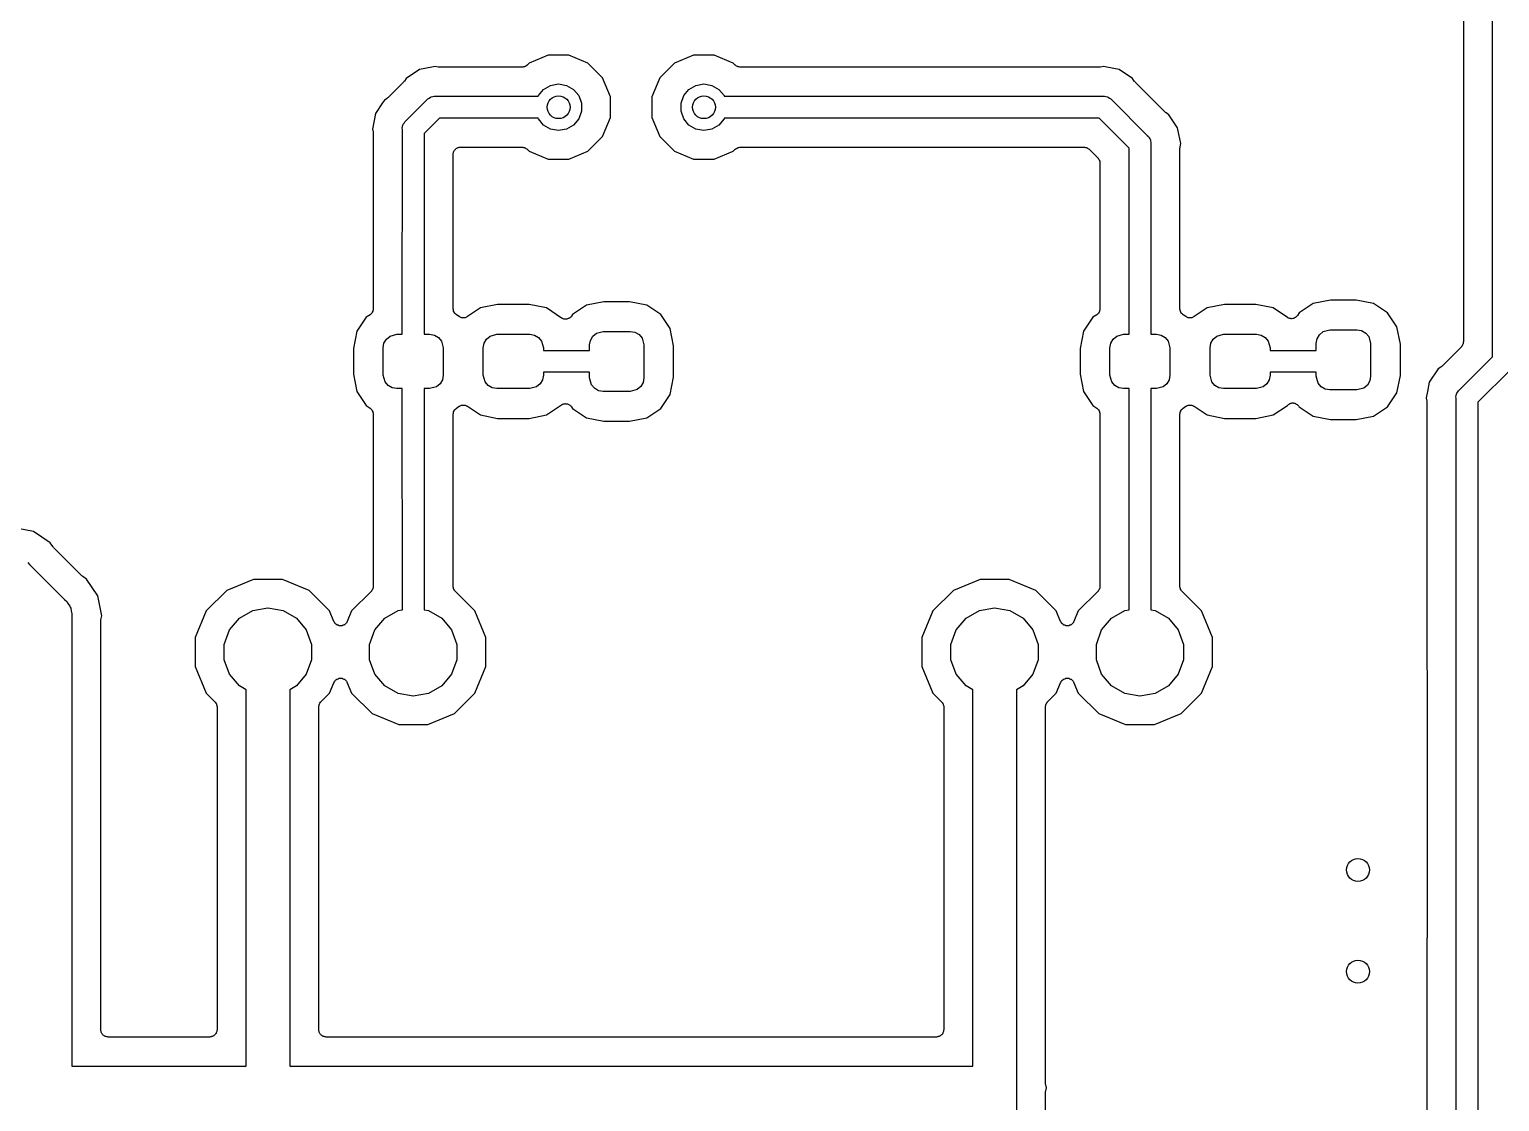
# Model space of a CAD drawing. Extents: x 40 to 163, y -163 to -37.
# Drawn here: x 102.51 to 128.21, y -115.81 to -97.06 of the extents above; entities that cross this region are included whole.
import ezdxf

# ---------------------------------------------------------------- set-up
doc = ezdxf.new("R2010")
doc.units = 0
doc.header["$MEASUREMENT"] = 0
doc.layers.add('BLACK', color=7, linetype='CONTINUOUS')

msp = doc.modelspace()

# ---------------------------------------------------------------- linework, layer by layer
at = {"layer": 'BLACK', "linetype": 'CONTINUOUS'}
for p, q in [((127.572, -88.3107), (127.572, -99.5136)), ((128.08, -99.5783), (128.079, -88.3753)), ((111.579, -97.517), (111.246, -97.6552)), ((111.941, -97.517), (111.579, -97.517)), ((112.274, -97.6552), (111.941, -97.517)), ((114.119, -97.517), (113.786, -97.6552)), ((114.481, -97.517), (114.119, -97.517)), ((114.814, -97.6552), (114.481, -97.517)), ((109.328, -97.767), (109.097, -97.9214)), ((109.544, -97.7241), (109.328, -97.767)), ((109.601, -97.7128), (109.544, -97.7241)), ((109.544, -97.7241), (109.544, -97.7241)), ((109.658, -97.7241), (109.601, -97.7128)), ((109.67, -97.7243), (109.658, -97.7241)), ((109.682, -97.7265), (109.67, -97.7243)), ((111.122, -97.7265), (109.682, -97.7265)), ((111.127, -97.7255), (111.122, -97.7265)), ((111.133, -97.726), (111.127, -97.7255)), ((111.149, -97.7217), (111.133, -97.726)), ((111.165, -97.7188), (111.149, -97.7217)), ((111.17, -97.716), (111.165, -97.7188)), ((111.175, -97.7146), (111.17, -97.716)), ((111.189, -97.7051), (111.175, -97.7146)), ((111.203, -97.6968), (111.189, -97.7051)), ((111.207, -97.6925), (111.203, -97.6968)), ((111.212, -97.6893), (111.207, -97.6925)), ((111.246, -97.6552), (111.212, -97.6893)), ((112.53, -97.9107), (112.274, -97.6552)), ((113.786, -97.6552), (113.53, -97.9107)), ((114.848, -97.6893), (114.814, -97.6552)), ((114.853, -97.6925), (114.848, -97.6893)), ((114.857, -97.6968), (114.853, -97.6925)), ((114.871, -97.7051), (114.857, -97.6968)), ((114.885, -97.7146), (114.871, -97.7051)), ((114.89, -97.716), (114.885, -97.7146)), ((114.895, -97.7188), (114.89, -97.716)), ((114.911, -97.7217), (114.895, -97.7188)), ((114.927, -97.726), (114.911, -97.7217)), ((114.933, -97.7255), (114.927, -97.726)), ((114.938, -97.7265), (114.933, -97.7255)), ((121.204, -97.7265), (114.938, -97.7265)), ((121.216, -97.7243), (121.204, -97.7265)), ((121.228, -97.7241), (121.216, -97.7243)), ((121.285, -97.7128), (121.228, -97.7241)), ((121.342, -97.7241), (121.285, -97.7128)), ((121.558, -97.767), (121.342, -97.7241)), ((121.342, -97.7241), (121.342, -97.7241)), ((121.789, -97.9214), (121.558, -97.767)), ((109.05, -97.9886), (108.784, -98.2546)), ((109.057, -97.9784), (109.05, -97.9886)), ((109.065, -97.9693), (109.057, -97.9784)), ((109.097, -97.9214), (109.065, -97.9693)), ((111.408, -98.2219), (111.499, -98.1139)), ((111.499, -98.1139), (111.621, -98.0433)), ((111.621, -98.0433), (111.76, -98.0188)), ((111.76, -98.0188), (111.899, -98.0433)), ((111.899, -98.0433), (112.021, -98.1139)), ((112.021, -98.1139), (112.112, -98.2219)), ((112.668, -98.2444), (112.53, -97.9107)), ((113.53, -97.9107), (113.392, -98.2444)), ((113.948, -98.2219), (114.039, -98.1139)), ((114.039, -98.1139), (114.161, -98.0433)), ((114.161, -98.0433), (114.3, -98.0188)), ((114.3, -98.0188), (114.439, -98.0433)), ((114.439, -98.0433), (114.561, -98.1139)), ((114.561, -98.1139), (114.652, -98.2219)), ((121.821, -97.9693), (121.789, -97.9214)), ((121.829, -97.9784), (121.821, -97.9693)), ((121.836, -97.9886), (121.829, -97.9784)), ((122.356, -98.5086), (121.836, -97.9886)), ((108.684, -98.3503), (108.562, -98.5335)), ((108.716, -98.3024), (108.684, -98.3503)), ((108.684, -98.3503), (108.684, -98.3503)), ((108.764, -98.2704), (108.716, -98.3024)), ((108.773, -98.2618), (108.764, -98.2704)), ((108.784, -98.2546), (108.773, -98.2618)), ((109.091, -98.6654), (109.46, -98.2962)), ((109.46, -98.2962), (109.477, -98.2768)), ((109.477, -98.2768), (109.499, -98.2642)), ((109.499, -98.2642), (109.519, -98.2497)), ((109.519, -98.2497), (109.527, -98.2475)), ((109.527, -98.2475), (109.535, -98.2432)), ((109.535, -98.2432), (109.56, -98.2388)), ((109.56, -98.2388), (109.584, -98.2323)), ((109.584, -98.2323), (109.609, -98.2345)), ((109.609, -98.2345), (111.404, -98.2345)), ((111.404, -98.2345), (111.408, -98.2219)), ((112.112, -98.2219), (112.16, -98.3545)), ((112.16, -98.3545), (112.16, -98.4955)), ((112.668, -98.6056), (112.668, -98.2444)), ((113.392, -98.2444), (113.392, -98.6056)), ((113.9, -98.3545), (113.948, -98.2219)), ((113.9, -98.4955), (113.9, -98.3545)), ((114.652, -98.2219), (114.656, -98.2345)), ((114.656, -98.2345), (121.277, -98.2345)), ((121.277, -98.2345), (121.302, -98.2323)), ((121.302, -98.2323), (121.326, -98.2388)), ((121.326, -98.2388), (121.351, -98.2432)), ((121.351, -98.2432), (121.359, -98.2475)), ((121.359, -98.2475), (121.367, -98.2497)), ((121.367, -98.2497), (121.387, -98.2642)), ((121.387, -98.2642), (121.409, -98.2768)), ((121.409, -98.2768), (121.426, -98.2962)), ((121.426, -98.2962), (122.049, -98.9194)), ((108.562, -98.5335), (108.508, -98.806)), ((109.68, -98.6155), (109.41, -98.8849)), ((111.404, -98.6155), (109.68, -98.6155)), ((111.408, -98.6281), (111.404, -98.6155)), ((111.499, -98.7361), (111.408, -98.6281)), ((112.112, -98.6281), (112.021, -98.7361)), ((112.16, -98.4955), (112.112, -98.6281)), ((112.53, -98.9393), (112.668, -98.6056)), ((113.392, -98.6056), (113.53, -98.9393)), ((113.948, -98.6281), (113.9, -98.4955)), ((114.039, -98.7361), (113.948, -98.6281)), ((114.652, -98.6281), (114.561, -98.7361)), ((114.656, -98.6155), (114.652, -98.6281)), ((121.206, -98.6155), (114.656, -98.6155)), ((121.73, -99.1389), (121.206, -98.6155)), ((122.367, -98.5158), (122.356, -98.5086)), ((122.376, -98.5244), (122.367, -98.5158)), ((122.424, -98.5564), (122.376, -98.5244)), ((122.578, -98.7875), (122.424, -98.5564)), ((108.508, -98.806), (108.519, -98.8625)), ((108.519, -98.8625), (108.519, -98.875)), ((108.519, -98.875), (108.522, -98.8873)), ((108.522, -98.8873), (108.521, -101.948)), ((109.027, -98.7891), (109.034, -98.7647)), ((109.03, -98.8143), (109.027, -98.7891)), ((109.029, -102.395), (109.03, -98.8143)), ((109.034, -98.7647), (109.038, -98.7398)), ((109.038, -98.7398), (109.042, -98.7325)), ((109.042, -98.7325), (109.045, -98.7242)), ((109.045, -98.7242), (109.059, -98.7035)), ((109.059, -98.7035), (109.072, -98.6817)), ((109.072, -98.6817), (109.091, -98.6654)), ((109.41, -98.8849), (109.41, -102.395)), ((111.621, -98.8067), (111.499, -98.7361)), ((111.76, -98.8312), (111.621, -98.8067)), ((111.899, -98.8067), (111.76, -98.8312)), ((112.021, -98.7361), (111.899, -98.8067)), ((114.161, -98.8067), (114.039, -98.7361)), ((114.3, -98.8312), (114.161, -98.8067)), ((114.439, -98.8067), (114.3, -98.8312)), ((114.561, -98.7361), (114.439, -98.8067)), ((122.049, -98.9194), (122.068, -98.9357)), ((122.599, -98.8943), (122.578, -98.7875)), ((122.632, -99.06), (122.599, -98.8943)), ((109.943, -99.1785), (109.948, -99.1689)), ((109.948, -99.1689), (109.957, -99.1617)), ((109.957, -99.1617), (109.964, -99.1532)), ((109.964, -99.1532), (109.973, -99.1477)), ((109.973, -99.1477), (109.982, -99.1405)), ((109.982, -99.1405), (109.992, -99.1367)), ((109.992, -99.1367), (110.002, -99.1312)), ((110.002, -99.1312), (110.013, -99.1292)), ((110.013, -99.1292), (110.023, -99.1254)), ((110.023, -99.1254), (110.035, -99.1254)), ((110.035, -99.1254), (110.045, -99.1235)), ((110.045, -99.1235), (111.122, -99.1235)), ((111.122, -99.1235), (111.127, -99.1245)), ((111.127, -99.1245), (111.133, -99.124)), ((111.133, -99.124), (111.149, -99.1283)), ((111.149, -99.1283), (111.165, -99.1312)), ((111.165, -99.1312), (111.17, -99.134)), ((111.17, -99.134), (111.175, -99.1354)), ((111.175, -99.1354), (111.189, -99.1449)), ((111.189, -99.1449), (111.203, -99.1532)), ((111.203, -99.1532), (111.207, -99.1575)), ((111.207, -99.1575), (111.212, -99.1607)), ((111.212, -99.1607), (111.246, -99.1948)), ((112.274, -99.1948), (112.53, -98.9393)), ((113.53, -98.9393), (113.786, -99.1948)), ((114.814, -99.1948), (114.848, -99.1607)), ((114.848, -99.1607), (114.853, -99.1575)), ((114.853, -99.1575), (114.857, -99.1532)), ((114.857, -99.1532), (114.871, -99.1449)), ((114.871, -99.1449), (114.885, -99.1354)), ((114.885, -99.1354), (114.89, -99.134)), ((114.89, -99.134), (114.895, -99.1312)), ((114.895, -99.1312), (114.911, -99.1283)), ((114.911, -99.1283), (114.927, -99.124)), ((114.927, -99.124), (114.933, -99.1245)), ((114.933, -99.1245), (114.938, -99.1235)), ((114.938, -99.1235), (120.943, -99.1235)), ((120.943, -99.1235), (120.949, -99.1245)), ((120.949, -99.1245), (120.954, -99.124)), ((120.954, -99.124), (120.97, -99.1283)), ((120.97, -99.1283), (120.987, -99.1312)), ((120.987, -99.1312), (120.991, -99.134)), ((120.991, -99.134), (120.997, -99.1354)), ((120.997, -99.1354), (121.01, -99.1449)), ((121.01, -99.1449), (121.025, -99.1532)), ((121.025, -99.1532), (121.028, -99.1575)), ((121.028, -99.1575), (121.033, -99.1607)), ((121.033, -99.1607), (121.184, -99.3121)), ((121.73, -102.395), (121.73, -99.1389)), ((122.068, -98.9357), (122.081, -98.9576)), ((122.081, -98.9576), (122.095, -98.9782)), ((122.095, -98.9782), (122.098, -98.9865)), ((122.098, -98.9865), (122.102, -98.9938)), ((122.102, -98.9938), (122.106, -99.0187)), ((122.106, -99.0187), (122.113, -99.0431)), ((122.113, -99.0431), (122.11, -99.0683)), ((122.11, -99.0683), (122.11, -102.395)), ((122.618, -99.1413), (122.621, -99.129)), ((122.618, -101.948), (122.618, -99.1413)), ((122.621, -99.1165), (122.632, -99.06)), ((122.621, -99.129), (122.621, -99.1165)), ((109.918, -99.2505), (109.92, -99.2396)), ((109.918, -101.948), (109.918, -99.2505)), ((109.92, -99.2284), (109.924, -99.218)), ((109.92, -99.2396), (109.92, -99.2284)), ((109.924, -99.218), (109.926, -99.2071)), ((109.926, -99.2071), (109.932, -99.1974)), ((109.932, -99.1974), (109.936, -99.187)), ((109.936, -99.187), (109.943, -99.1785)), ((111.246, -99.1948), (111.579, -99.333)), ((111.579, -99.333), (111.941, -99.333)), ((111.941, -99.333), (112.274, -99.1948)), ((113.786, -99.1948), (114.119, -99.333)), ((114.119, -99.333), (114.481, -99.333)), ((114.481, -99.333), (114.814, -99.1948)), ((121.184, -99.3121), (121.188, -99.3167)), ((121.188, -99.3167), (121.192, -99.3203)), ((121.192, -99.3203), (121.2, -99.3347)), ((121.2, -99.3347), (121.21, -99.3483)), ((121.21, -99.3483), (121.211, -99.3537)), ((121.211, -99.3537), (121.214, -99.3585)), ((121.214, -99.3585), (121.217, -99.3748)), ((121.217, -99.3748), (121.221, -99.3909)), ((121.221, -99.3909), (121.221, -99.3964)), ((121.221, -99.3964), (121.222, -99.4019)), ((121.222, -99.4019), (121.222, -101.948)), ((127.572, -99.5136), (127.572, -99.5136)), ((127.572, -99.5136), (127.572, -102.528)), ((128.08, -102.791), (128.079, -99.5783)), ((128.079, -99.5783), (128.08, -99.5783)), ((108.514, -101.992), (108.505, -102.007)), ((108.515, -101.987), (108.514, -101.992)), ((108.516, -101.984), (108.515, -101.987)), ((108.518, -101.966), (108.516, -101.984)), ((108.521, -101.948), (108.518, -101.966)), ((109.922, -101.966), (109.918, -101.948)), ((109.924, -101.984), (109.922, -101.966)), ((109.925, -101.987), (109.924, -101.984)), ((109.926, -101.992), (109.925, -101.987)), ((109.935, -102.007), (109.926, -101.992)), ((110.393, -101.935), (110.166, -102.087)), ((110.695, -101.875), (110.393, -101.935)), ((111.245, -101.875), (110.695, -101.875)), ((111.547, -101.935), (111.245, -101.875)), ((111.81, -102.111), (111.547, -101.935)), ((112.249, -101.885), (112.004, -102.048)), ((112.551, -101.825), (112.249, -101.885)), ((113.001, -101.825), (112.551, -101.825)), ((113.303, -101.885), (113.001, -101.825)), ((113.548, -102.048), (113.303, -101.885)), ((121.214, -101.992), (121.205, -102.007)), ((121.215, -101.987), (121.214, -101.992)), ((121.216, -101.984), (121.215, -101.987)), ((121.218, -101.966), (121.216, -101.984)), ((121.222, -101.948), (121.218, -101.966)), ((122.622, -101.966), (122.618, -101.948)), ((122.624, -101.984), (122.622, -101.966)), ((122.625, -101.987), (122.624, -101.984)), ((122.626, -101.992), (122.625, -101.987)), ((122.635, -102.007), (122.626, -101.992)), ((123.093, -101.935), (122.866, -102.087)), ((123.395, -101.875), (123.093, -101.935)), ((123.945, -101.875), (123.395, -101.875)), ((124.247, -101.935), (123.945, -101.875)), ((124.497, -102.102), (124.247, -101.935)), ((124.949, -101.857), (124.704, -102.02)), ((125.251, -101.797), (124.949, -101.857)), ((125.701, -101.797), (125.251, -101.797)), ((126.003, -101.857), (125.701, -101.797)), ((126.248, -102.02), (126.003, -101.857)), ((108.398, -102.098), (108.235, -102.343)), ((108.465, -102.054), (108.398, -102.098)), ((108.478, -102.041), (108.465, -102.054)), ((108.492, -102.03), (108.478, -102.041)), ((108.494, -102.026), (108.492, -102.03)), ((108.497, -102.023), (108.494, -102.026)), ((108.505, -102.007), (108.497, -102.023)), ((109.943, -102.023), (109.935, -102.007)), ((109.946, -102.026), (109.943, -102.023)), ((109.948, -102.03), (109.946, -102.026)), ((109.962, -102.041), (109.948, -102.03)), ((109.975, -102.054), (109.962, -102.041)), ((110.024, -102.087), (109.975, -102.054)), ((110.032, -102.09), (110.024, -102.087)), ((110.039, -102.095), (110.032, -102.09)), ((110.052, -102.099), (110.039, -102.095)), ((110.065, -102.105), (110.052, -102.099)), ((110.073, -102.105), (110.065, -102.105)), ((110.081, -102.107), (110.073, -102.105)), ((110.095, -102.107), (110.081, -102.107)), ((110.109, -102.107), (110.095, -102.107)), ((110.117, -102.105), (110.109, -102.107)), ((110.125, -102.105), (110.117, -102.105)), ((110.138, -102.099), (110.125, -102.105)), ((110.151, -102.095), (110.138, -102.099)), ((110.158, -102.09), (110.151, -102.095)), ((110.166, -102.087), (110.158, -102.09)), ((111.82, -102.115), (111.81, -102.111)), ((111.829, -102.121), (111.82, -102.115)), ((111.84, -102.124), (111.829, -102.121)), ((111.85, -102.128), (111.84, -102.124)), ((111.861, -102.129), (111.85, -102.128)), ((111.872, -102.132), (111.861, -102.129)), ((111.883, -102.13), (111.872, -102.132)), ((111.894, -102.131), (111.883, -102.13)), ((111.905, -102.128), (111.894, -102.131)), ((111.916, -102.127), (111.905, -102.128)), ((111.926, -102.122), (111.916, -102.127)), ((111.937, -102.119), (111.926, -102.122)), ((111.946, -102.112), (111.937, -102.119)), ((111.956, -102.107), (111.946, -102.112)), ((111.963, -102.099), (111.956, -102.107)), ((111.972, -102.093), (111.963, -102.099)), ((111.978, -102.084), (111.972, -102.093)), ((111.986, -102.076), (111.978, -102.084)), ((112.004, -102.048), (111.986, -102.076)), ((113.711, -102.293), (113.548, -102.048)), ((121.098, -102.098), (120.935, -102.343)), ((121.165, -102.054), (121.098, -102.098)), ((121.178, -102.041), (121.165, -102.054)), ((121.192, -102.03), (121.178, -102.041)), ((121.194, -102.026), (121.192, -102.03)), ((121.197, -102.023), (121.194, -102.026)), ((121.205, -102.007), (121.197, -102.023)), ((122.643, -102.023), (122.635, -102.007)), ((122.646, -102.026), (122.643, -102.023)), ((122.648, -102.03), (122.646, -102.026)), ((122.662, -102.041), (122.648, -102.03)), ((122.675, -102.054), (122.662, -102.041)), ((122.724, -102.087), (122.675, -102.054)), ((122.732, -102.09), (122.724, -102.087)), ((122.739, -102.095), (122.732, -102.09)), ((122.752, -102.099), (122.739, -102.095)), ((122.765, -102.105), (122.752, -102.099)), ((122.773, -102.105), (122.765, -102.105)), ((122.781, -102.107), (122.773, -102.105)), ((122.795, -102.107), (122.781, -102.107)), ((122.809, -102.107), (122.795, -102.107)), ((122.817, -102.105), (122.809, -102.107)), ((122.825, -102.105), (122.817, -102.105)), ((122.838, -102.099), (122.825, -102.105)), ((122.851, -102.095), (122.838, -102.099)), ((122.858, -102.09), (122.851, -102.095)), ((122.866, -102.087), (122.858, -102.09)), ((124.507, -102.106), (124.497, -102.102)), ((124.516, -102.113), (124.507, -102.106)), ((124.527, -102.115), (124.516, -102.113)), ((124.537, -102.12), (124.527, -102.115)), ((124.549, -102.12), (124.537, -102.12)), ((124.559, -102.123), (124.549, -102.12)), ((124.57, -102.122), (124.559, -102.123)), ((124.581, -102.123), (124.57, -102.122)), ((124.592, -102.119), (124.581, -102.123)), ((124.603, -102.118), (124.592, -102.119)), ((124.613, -102.113), (124.603, -102.118)), ((124.624, -102.11), (124.613, -102.113)), ((124.633, -102.104), (124.624, -102.11)), ((124.643, -102.099), (124.633, -102.104)), ((124.65, -102.091), (124.643, -102.099)), ((124.659, -102.084), (124.65, -102.091)), ((124.666, -102.075), (124.659, -102.084)), ((124.673, -102.067), (124.666, -102.075)), ((124.704, -102.02), (124.673, -102.067)), ((126.411, -102.265), (126.248, -102.02)), ((108.235, -102.343), (108.175, -102.645)), ((108.709, -102.551), (108.751, -102.48)), ((108.751, -102.48), (108.814, -102.427)), ((108.814, -102.427), (108.932, -102.395)), ((108.932, -102.395), (109.029, -102.395)), ((109.41, -102.395), (109.507, -102.395)), ((109.507, -102.395), (109.589, -102.409)), ((109.589, -102.409), (109.66, -102.451)), ((109.66, -102.451), (109.713, -102.514)), ((109.713, -102.514), (109.745, -102.632)), ((110.459, -102.551), (110.501, -102.48)), ((110.501, -102.48), (110.564, -102.427)), ((110.564, -102.427), (110.682, -102.395)), ((110.682, -102.395), (111.257, -102.395)), ((111.257, -102.395), (111.339, -102.409)), ((111.339, -102.409), (111.41, -102.451)), ((111.41, -102.451), (111.463, -102.514)), ((111.463, -102.514), (111.495, -102.632)), ((112.301, -102.582), (112.315, -102.501)), ((112.315, -102.501), (112.357, -102.43)), ((112.357, -102.43), (112.42, -102.377)), ((112.42, -102.377), (112.538, -102.345)), ((112.538, -102.345), (113.013, -102.345)), ((113.013, -102.345), (113.095, -102.359)), ((113.095, -102.359), (113.166, -102.401)), ((113.166, -102.401), (113.219, -102.464)), ((113.219, -102.464), (113.251, -102.582)), ((113.771, -102.595), (113.711, -102.293)), ((120.935, -102.343), (120.875, -102.645)), ((121.409, -102.551), (121.451, -102.48)), ((121.451, -102.48), (121.514, -102.427)), ((121.514, -102.427), (121.632, -102.395)), ((121.632, -102.395), (121.73, -102.395)), ((122.11, -102.395), (122.207, -102.395)), ((122.207, -102.395), (122.289, -102.409)), ((122.289, -102.409), (122.36, -102.451)), ((122.36, -102.451), (122.413, -102.514)), ((122.413, -102.514), (122.445, -102.632)), ((123.159, -102.551), (123.201, -102.48)), ((123.201, -102.48), (123.264, -102.427)), ((123.264, -102.427), (123.382, -102.395)), ((123.382, -102.395), (123.957, -102.395)), ((123.957, -102.395), (124.039, -102.409)), ((124.039, -102.409), (124.11, -102.451)), ((124.11, -102.451), (124.163, -102.514)), ((124.163, -102.514), (124.195, -102.632)), ((125.001, -102.554), (125.015, -102.473)), ((125.015, -102.473), (125.057, -102.402)), ((125.057, -102.402), (125.12, -102.349)), ((125.12, -102.349), (125.238, -102.317)), ((125.238, -102.317), (125.713, -102.317)), ((125.713, -102.317), (125.795, -102.331)), ((125.795, -102.331), (125.866, -102.373)), ((125.866, -102.373), (125.919, -102.436)), ((125.919, -102.436), (125.951, -102.554)), ((126.471, -102.567), (126.411, -102.265)), ((108.175, -102.645), (108.175, -103.095)), ((108.695, -102.632), (108.709, -102.551)), ((108.695, -103.108), (108.695, -102.632)), ((109.745, -102.632), (109.745, -103.108)), ((110.445, -102.632), (110.459, -102.551)), ((110.445, -103.108), (110.445, -102.632)), ((111.495, -102.632), (111.495, -102.679)), ((111.495, -102.679), (112.301, -102.679)), ((112.301, -102.679), (112.301, -102.582)), ((113.251, -102.582), (113.251, -103.157)), ((113.771, -103.145), (113.771, -102.595)), ((120.875, -102.645), (120.875, -103.095)), ((121.395, -102.632), (121.409, -102.551)), ((121.395, -103.108), (121.395, -102.632)), ((122.445, -102.632), (122.445, -103.108)), ((123.145, -102.632), (123.159, -102.551)), ((123.145, -103.108), (123.145, -102.632)), ((124.195, -102.632), (124.195, -102.679)), ((124.195, -102.679), (125.001, -102.679)), ((125.001, -102.679), (125.001, -102.554)), ((125.951, -102.554), (125.951, -103.129)), ((126.471, -103.117), (126.471, -102.567)), ((127.534, -102.618), (127.199, -102.954)), ((127.538, -102.613), (127.534, -102.618)), ((127.542, -102.61), (127.538, -102.613)), ((127.55, -102.595), (127.542, -102.61)), ((127.56, -102.582), (127.55, -102.595)), ((127.561, -102.576), (127.56, -102.582)), ((127.564, -102.572), (127.561, -102.576)), ((127.567, -102.555), (127.564, -102.572)), ((127.571, -102.539), (127.567, -102.555)), ((127.572, -102.528), (127.571, -102.534)), ((127.571, -102.534), (127.571, -102.539)), ((127.131, -103.001), (126.977, -103.232)), ((127.179, -102.969), (127.131, -103.001)), ((127.188, -102.961), (127.179, -102.969)), ((127.199, -102.954), (127.188, -102.961)), ((127.506, -103.364), (128.08, -102.791)), ((128.399, -103.011), (127.825, -103.584)), ((108.175, -103.095), (108.235, -103.397)), ((108.727, -103.226), (108.695, -103.108)), ((108.78, -103.289), (108.727, -103.226)), ((109.689, -103.26), (109.626, -103.313)), ((109.731, -103.189), (109.689, -103.26)), ((109.745, -103.108), (109.731, -103.189)), ((110.477, -103.226), (110.445, -103.108)), ((110.53, -103.289), (110.477, -103.226)), ((111.439, -103.26), (111.376, -103.313)), ((111.481, -103.189), (111.439, -103.26)), ((111.495, -103.108), (111.481, -103.189)), ((112.301, -103.06), (111.495, -103.06)), ((111.495, -103.06), (111.495, -103.108)), ((112.301, -103.157), (112.301, -103.06)), ((112.333, -103.276), (112.301, -103.157)), ((112.386, -103.339), (112.333, -103.276)), ((113.237, -103.239), (113.195, -103.31)), ((113.251, -103.157), (113.237, -103.239)), ((113.711, -103.447), (113.771, -103.145)), ((120.875, -103.095), (120.935, -103.397)), ((121.427, -103.226), (121.395, -103.108)), ((121.48, -103.289), (121.427, -103.226)), ((122.389, -103.26), (122.326, -103.313)), ((122.431, -103.189), (122.389, -103.26)), ((122.445, -103.108), (122.431, -103.189)), ((123.177, -103.226), (123.145, -103.108)), ((123.23, -103.289), (123.177, -103.226)), ((124.139, -103.26), (124.076, -103.313)), ((124.181, -103.189), (124.139, -103.26)), ((124.195, -103.108), (124.181, -103.189)), ((125.001, -103.06), (124.195, -103.06)), ((124.195, -103.06), (124.195, -103.108)), ((125.001, -103.129), (125.001, -103.06)), ((125.033, -103.248), (125.001, -103.129)), ((125.086, -103.311), (125.033, -103.248)), ((125.895, -103.282), (125.832, -103.335)), ((125.937, -103.211), (125.895, -103.282)), ((125.951, -103.129), (125.937, -103.211)), ((126.411, -103.419), (126.471, -103.117)), ((126.977, -103.232), (126.945, -103.393)), ((108.235, -103.397), (108.398, -103.642)), ((108.851, -103.331), (108.78, -103.289)), ((108.932, -103.345), (108.851, -103.331)), ((109.029, -103.345), (108.932, -103.345)), ((109.03, -107.21), (109.029, -103.345)), ((109.507, -103.345), (109.41, -103.345)), ((109.41, -103.345), (109.41, -107.21)), ((109.626, -103.313), (109.507, -103.345)), ((110.601, -103.331), (110.53, -103.289)), ((110.682, -103.345), (110.601, -103.331)), ((111.257, -103.345), (110.682, -103.345)), ((111.376, -103.313), (111.257, -103.345)), ((112.457, -103.381), (112.386, -103.339)), ((112.538, -103.395), (112.457, -103.381)), ((113.013, -103.395), (112.538, -103.395)), ((113.132, -103.363), (113.013, -103.395)), ((113.195, -103.31), (113.132, -103.363)), ((113.548, -103.692), (113.711, -103.447)), ((120.935, -103.397), (121.098, -103.642)), ((121.551, -103.331), (121.48, -103.289)), ((121.632, -103.345), (121.551, -103.331)), ((121.73, -103.345), (121.632, -103.345)), ((121.73, -107.21), (121.73, -103.345)), ((122.207, -103.345), (122.11, -103.345)), ((122.11, -103.345), (122.11, -107.21)), ((122.326, -103.313), (122.207, -103.345)), ((123.301, -103.331), (123.23, -103.289)), ((123.382, -103.345), (123.301, -103.331)), ((123.957, -103.345), (123.382, -103.345)), ((124.076, -103.313), (123.957, -103.345)), ((125.157, -103.353), (125.086, -103.311)), ((125.238, -103.367), (125.157, -103.353)), ((125.713, -103.367), (125.238, -103.367)), ((125.832, -103.335), (125.713, -103.367)), ((126.248, -103.664), (126.411, -103.419)), ((126.945, -103.393), (126.923, -103.505)), ((126.923, -103.505), (126.934, -103.562)), ((127.442, -103.488), (127.449, -103.464)), ((127.444, -103.513), (127.442, -103.488)), ((127.445, -113.013), (127.444, -103.513)), ((127.449, -103.464), (127.453, -103.439)), ((127.453, -103.439), (127.457, -103.431)), ((127.457, -103.431), (127.46, -103.423)), ((127.46, -103.423), (127.474, -103.403)), ((127.474, -103.403), (127.487, -103.381)), ((127.487, -103.381), (127.506, -103.364)), ((108.398, -103.642), (108.465, -103.686)), ((108.465, -103.686), (108.478, -103.699)), ((108.478, -103.699), (108.492, -103.71)), ((108.492, -103.71), (108.494, -103.714)), ((108.494, -103.714), (108.497, -103.717)), ((108.497, -103.717), (108.505, -103.733)), ((108.505, -103.733), (108.514, -103.748)), ((108.514, -103.748), (108.515, -103.753)), ((108.515, -103.753), (108.516, -103.756)), ((108.516, -103.756), (108.518, -103.774)), ((108.518, -103.774), (108.521, -103.792)), ((108.521, -103.792), (108.522, -106.8)), ((109.918, -103.792), (109.922, -103.774)), ((109.918, -106.8), (109.918, -103.792)), ((109.922, -103.774), (109.924, -103.756)), ((109.924, -103.756), (109.925, -103.753)), ((109.925, -103.753), (109.926, -103.748)), ((109.926, -103.748), (109.935, -103.733)), ((109.935, -103.733), (109.943, -103.717)), ((109.943, -103.717), (109.946, -103.714)), ((109.946, -103.714), (109.948, -103.71)), ((109.948, -103.71), (109.962, -103.699)), ((109.962, -103.699), (109.975, -103.686)), ((109.975, -103.686), (110.024, -103.653)), ((110.024, -103.653), (110.032, -103.65)), ((110.032, -103.65), (110.039, -103.645)), ((110.039, -103.645), (110.052, -103.641)), ((110.052, -103.641), (110.065, -103.635)), ((110.065, -103.635), (110.073, -103.635)), ((110.073, -103.635), (110.081, -103.633)), ((110.081, -103.633), (110.095, -103.633)), ((110.095, -103.633), (110.109, -103.633)), ((110.109, -103.633), (110.117, -103.635)), ((110.117, -103.635), (110.125, -103.635)), ((110.125, -103.635), (110.138, -103.641)), ((110.138, -103.641), (110.151, -103.645)), ((110.151, -103.645), (110.158, -103.65)), ((110.158, -103.65), (110.166, -103.653)), ((110.166, -103.653), (110.393, -103.805)), ((111.547, -103.805), (111.81, -103.629)), ((111.81, -103.629), (111.82, -103.625)), ((111.82, -103.625), (111.829, -103.619)), ((111.829, -103.619), (111.84, -103.616)), ((111.84, -103.616), (111.85, -103.612)), ((111.85, -103.612), (111.861, -103.611)), ((111.861, -103.611), (111.872, -103.608)), ((111.872, -103.608), (111.883, -103.61)), ((111.883, -103.61), (111.894, -103.609)), ((111.894, -103.609), (111.905, -103.612)), ((111.905, -103.612), (111.916, -103.613)), ((111.916, -103.613), (111.926, -103.618)), ((111.926, -103.618), (111.937, -103.621)), ((111.937, -103.621), (111.946, -103.628)), ((111.946, -103.628), (111.956, -103.633)), ((111.956, -103.633), (111.963, -103.641)), ((111.963, -103.641), (111.972, -103.647)), ((111.972, -103.647), (111.978, -103.656)), ((111.978, -103.656), (111.986, -103.664)), ((111.986, -103.664), (112.004, -103.692)), ((112.004, -103.692), (112.249, -103.855)), ((113.303, -103.855), (113.548, -103.692)), ((121.098, -103.642), (121.165, -103.686)), ((121.165, -103.686), (121.178, -103.699)), ((121.178, -103.699), (121.192, -103.71)), ((121.192, -103.71), (121.194, -103.714)), ((121.194, -103.714), (121.197, -103.717)), ((121.197, -103.717), (121.205, -103.733)), ((121.205, -103.733), (121.214, -103.748)), ((121.214, -103.748), (121.215, -103.753)), ((121.215, -103.753), (121.216, -103.756)), ((121.216, -103.756), (121.218, -103.774)), ((121.218, -103.774), (121.221, -103.792)), ((121.221, -103.792), (121.221, -106.8)), ((122.618, -103.792), (122.622, -103.774)), ((122.618, -106.8), (122.618, -103.792)), ((122.622, -103.774), (122.624, -103.756)), ((122.624, -103.756), (122.625, -103.753)), ((122.625, -103.753), (122.626, -103.748)), ((122.626, -103.748), (122.635, -103.733)), ((122.635, -103.733), (122.643, -103.717)), ((122.643, -103.717), (122.646, -103.714)), ((122.646, -103.714), (122.648, -103.71)), ((122.648, -103.71), (122.662, -103.699)), ((122.662, -103.699), (122.675, -103.686)), ((122.675, -103.686), (122.724, -103.653)), ((122.724, -103.653), (122.732, -103.65)), ((122.732, -103.65), (122.739, -103.645)), ((122.739, -103.645), (122.752, -103.641)), ((122.752, -103.641), (122.765, -103.635)), ((122.765, -103.635), (122.773, -103.635)), ((122.773, -103.635), (122.781, -103.633)), ((122.781, -103.633), (122.795, -103.633)), ((122.795, -103.633), (122.809, -103.633)), ((122.809, -103.633), (122.817, -103.635)), ((122.817, -103.635), (122.825, -103.635)), ((122.825, -103.635), (122.838, -103.641)), ((122.838, -103.641), (122.851, -103.645)), ((122.851, -103.645), (122.858, -103.65)), ((122.858, -103.65), (122.866, -103.653)), ((122.866, -103.653), (123.093, -103.805)), ((124.247, -103.805), (124.497, -103.638)), ((124.497, -103.638), (124.503, -103.63)), ((124.503, -103.63), (124.51, -103.626)), ((124.51, -103.626), (124.516, -103.62)), ((124.516, -103.62), (124.528, -103.614)), ((124.528, -103.614), (124.539, -103.606)), ((124.539, -103.606), (124.548, -103.604)), ((124.548, -103.604), (124.555, -103.6)), ((124.555, -103.6), (124.569, -103.599)), ((124.569, -103.599), (124.582, -103.595)), ((124.582, -103.595), (124.591, -103.596)), ((124.591, -103.596), (124.599, -103.595)), ((124.599, -103.595), (124.612, -103.599)), ((124.612, -103.599), (124.626, -103.6)), ((124.626, -103.6), (124.634, -103.604)), ((124.634, -103.604), (124.642, -103.606)), ((124.642, -103.606), (124.653, -103.614)), ((124.653, -103.614), (124.666, -103.62)), ((124.666, -103.62), (124.672, -103.626)), ((124.672, -103.626), (124.678, -103.63)), ((124.678, -103.63), (124.687, -103.642)), ((124.687, -103.642), (124.696, -103.652)), ((124.696, -103.652), (124.704, -103.664)), ((124.704, -103.664), (124.949, -103.827)), ((126.003, -103.827), (126.248, -103.664)), ((126.934, -103.562), (126.934, -103.574)), ((126.934, -103.574), (126.936, -103.586)), ((126.936, -103.586), (126.937, -112.949)), ((127.825, -103.584), (127.825, -128.897)), ((110.393, -103.805), (110.695, -103.865)), ((110.695, -103.865), (111.245, -103.865)), ((111.245, -103.865), (111.547, -103.805)), ((112.249, -103.855), (112.551, -103.915)), ((112.551, -103.915), (113.001, -103.915)), ((113.001, -103.915), (113.303, -103.855)), ((123.093, -103.805), (123.395, -103.865)), ((123.395, -103.865), (123.945, -103.865)), ((123.945, -103.865), (124.247, -103.805)), ((124.949, -103.827), (125.251, -103.887)), ((125.251, -103.887), (125.701, -103.887)), ((125.701, -103.887), (126.003, -103.827)), ((102.582, -105.843), (102.31, -105.789)), ((102.876, -106.039), (102.582, -105.843)), ((102.919, -106.103), (102.876, -106.039)), ((102.927, -106.112), (102.919, -106.103)), ((102.934, -106.122), (102.927, -106.112)), ((103.428, -106.616), (102.934, -106.122)), ((102.484, -106.384), (102.516, -106.422)), ((102.516, -106.422), (103.128, -107.034)), ((103.438, -106.623), (103.428, -106.616)), ((103.447, -106.631), (103.438, -106.623)), ((103.511, -106.674), (103.447, -106.631)), ((103.707, -106.968), (103.511, -106.674)), ((105.961, -106.873), (105.603, -107.231)), ((106.427, -106.68), (105.961, -106.873)), ((106.933, -106.68), (106.427, -106.68)), ((107.399, -106.873), (106.933, -106.68)), ((107.757, -107.231), (107.399, -106.873)), ((108.492, -106.881), (108.488, -106.885)), ((108.5, -106.867), (108.492, -106.881)), ((108.51, -106.854), (108.5, -106.867)), ((108.511, -106.848), (108.51, -106.854)), ((108.514, -106.843), (108.511, -106.848)), ((108.517, -106.827), (108.514, -106.843)), ((108.521, -106.811), (108.517, -106.827)), ((108.522, -106.8), (108.521, -106.805)), ((108.521, -106.805), (108.521, -106.811)), ((109.919, -106.805), (109.918, -106.8)), ((109.919, -106.811), (109.919, -106.805)), ((109.923, -106.827), (109.919, -106.811)), ((109.926, -106.843), (109.923, -106.827)), ((109.929, -106.848), (109.926, -106.843)), ((109.93, -106.854), (109.929, -106.848)), ((109.94, -106.867), (109.93, -106.854)), ((109.948, -106.881), (109.94, -106.867)), ((109.952, -106.885), (109.948, -106.881)), ((118.661, -106.873), (118.303, -107.231)), ((119.127, -106.68), (118.661, -106.873)), ((119.633, -106.68), (119.127, -106.68)), ((120.099, -106.873), (119.633, -106.68)), ((120.457, -107.231), (120.099, -106.873)), ((121.192, -106.881), (121.188, -106.885)), ((121.2, -106.867), (121.192, -106.881)), ((121.21, -106.854), (121.2, -106.867)), ((121.211, -106.848), (121.21, -106.854)), ((121.214, -106.843), (121.211, -106.848)), ((121.217, -106.827), (121.214, -106.843)), ((121.221, -106.811), (121.217, -106.827)), ((121.221, -106.8), (121.221, -106.805)), ((121.221, -106.805), (121.221, -106.811)), ((122.619, -106.805), (122.618, -106.8)), ((122.619, -106.811), (122.619, -106.805)), ((122.623, -106.827), (122.619, -106.811)), ((122.626, -106.843), (122.623, -106.827)), ((122.629, -106.848), (122.626, -106.843)), ((122.63, -106.854), (122.629, -106.848)), ((122.64, -106.867), (122.63, -106.854)), ((122.648, -106.881), (122.64, -106.867)), ((122.652, -106.885), (122.648, -106.881)), ((103.128, -107.034), (103.166, -107.066)), ((103.166, -107.066), (103.192, -107.11)), ((103.192, -107.11), (103.221, -107.151)), ((103.759, -107.229), (103.707, -106.968)), ((108.484, -106.89), (108.143, -107.231)), ((108.488, -106.885), (108.484, -106.89)), ((109.956, -106.89), (109.952, -106.885)), ((110.297, -107.231), (109.956, -106.89)), ((121.184, -106.89), (120.843, -107.231)), ((121.188, -106.885), (121.184, -106.89)), ((122.656, -106.89), (122.652, -106.885)), ((122.997, -107.231), (122.656, -106.89)), ((103.221, -107.151), (103.225, -107.168)), ((103.225, -107.168), (103.234, -107.183)), ((103.234, -107.183), (103.242, -107.232)), ((103.242, -107.232), (103.255, -107.281)), ((103.255, -107.281), (103.251, -107.332)), ((103.251, -107.332), (103.251, -115.189)), ((103.776, -107.315), (103.759, -107.229)), ((103.759, -107.229), (103.759, -107.229)), ((103.761, -107.39), (103.776, -107.315)), ((103.761, -107.403), (103.761, -107.39)), ((105.603, -107.231), (105.41, -107.697)), ((106.01, -107.563), (106.183, -107.357)), ((106.183, -107.357), (106.415, -107.223)), ((106.415, -107.223), (106.68, -107.176)), ((106.68, -107.176), (106.945, -107.223)), ((106.945, -107.223), (107.177, -107.357)), ((107.177, -107.357), (107.35, -107.563)), ((107.833, -107.414), (107.757, -107.231)), ((108.143, -107.231), (108.067, -107.414)), ((108.55, -107.563), (108.723, -107.357)), ((108.723, -107.357), (108.955, -107.223)), ((108.955, -107.223), (109.03, -107.21)), ((109.41, -107.21), (109.485, -107.223)), ((109.485, -107.223), (109.717, -107.357)), ((109.717, -107.357), (109.89, -107.563)), ((110.49, -107.697), (110.297, -107.231)), ((118.303, -107.231), (118.11, -107.697)), ((118.71, -107.563), (118.883, -107.357)), ((118.883, -107.357), (119.115, -107.223)), ((119.115, -107.223), (119.38, -107.176)), ((119.38, -107.176), (119.645, -107.223)), ((119.645, -107.223), (119.877, -107.357)), ((119.877, -107.357), (120.05, -107.563)), ((120.533, -107.414), (120.457, -107.231)), ((120.843, -107.231), (120.767, -107.414)), ((121.25, -107.563), (121.423, -107.357)), ((121.423, -107.357), (121.655, -107.223)), ((121.655, -107.223), (121.73, -107.21)), ((122.11, -107.21), (122.185, -107.223)), ((122.185, -107.223), (122.417, -107.357)), ((122.417, -107.357), (122.59, -107.563)), ((123.19, -107.697), (122.997, -107.231)), ((103.759, -107.415), (103.761, -107.403)), ((103.759, -114.554), (103.759, -107.415)), ((105.918, -107.816), (106.01, -107.563)), ((107.35, -107.563), (107.442, -107.816)), ((107.842, -107.428), (107.833, -107.414)), ((107.849, -107.443), (107.842, -107.428)), ((107.853, -107.447), (107.849, -107.443)), ((107.856, -107.451), (107.853, -107.447)), ((107.87, -107.461), (107.856, -107.451)), ((107.882, -107.473), (107.87, -107.461)), ((107.887, -107.475), (107.882, -107.473)), ((107.891, -107.478), (107.887, -107.475)), ((107.907, -107.483), (107.891, -107.478)), ((107.923, -107.49), (107.907, -107.483)), ((107.928, -107.49), (107.923, -107.49)), ((107.933, -107.491), (107.928, -107.49)), ((107.95, -107.491), (107.933, -107.491)), ((107.967, -107.491), (107.95, -107.491)), ((107.972, -107.49), (107.967, -107.491)), ((107.977, -107.49), (107.972, -107.49)), ((107.993, -107.483), (107.977, -107.49)), ((108.009, -107.478), (107.993, -107.483)), ((108.013, -107.475), (108.009, -107.478)), ((108.018, -107.473), (108.013, -107.475)), ((108.03, -107.461), (108.018, -107.473)), ((108.044, -107.451), (108.03, -107.461)), ((108.047, -107.447), (108.044, -107.451)), ((108.051, -107.443), (108.047, -107.447)), ((108.058, -107.428), (108.051, -107.443)), ((108.067, -107.414), (108.058, -107.428)), ((108.458, -107.816), (108.55, -107.563)), ((109.89, -107.563), (109.982, -107.816)), ((118.618, -107.816), (118.71, -107.563)), ((120.05, -107.563), (120.142, -107.816)), ((120.542, -107.428), (120.533, -107.414)), ((120.549, -107.443), (120.542, -107.428)), ((120.553, -107.447), (120.549, -107.443)), ((120.556, -107.451), (120.553, -107.447)), ((120.57, -107.461), (120.556, -107.451)), ((120.582, -107.473), (120.57, -107.461)), ((120.587, -107.475), (120.582, -107.473)), ((120.591, -107.478), (120.587, -107.475)), ((120.607, -107.483), (120.591, -107.478)), ((120.623, -107.49), (120.607, -107.483)), ((120.628, -107.49), (120.623, -107.49)), ((120.633, -107.491), (120.628, -107.49)), ((120.65, -107.491), (120.633, -107.491)), ((120.667, -107.491), (120.65, -107.491)), ((120.672, -107.49), (120.667, -107.491)), ((120.677, -107.49), (120.672, -107.49)), ((120.693, -107.483), (120.677, -107.49)), ((120.709, -107.478), (120.693, -107.483)), ((120.713, -107.475), (120.709, -107.478)), ((120.718, -107.473), (120.713, -107.475)), ((120.73, -107.461), (120.718, -107.473)), ((120.744, -107.451), (120.73, -107.461)), ((120.747, -107.447), (120.744, -107.451)), ((120.751, -107.443), (120.747, -107.447)), ((120.758, -107.428), (120.751, -107.443)), ((120.767, -107.414), (120.758, -107.428)), ((121.158, -107.816), (121.25, -107.563)), ((122.59, -107.563), (122.682, -107.816)), ((105.41, -107.697), (105.41, -108.203)), ((105.918, -108.084), (105.918, -107.816)), ((107.442, -107.816), (107.442, -108.084)), ((108.458, -108.084), (108.458, -107.816)), ((109.982, -107.816), (109.982, -108.084)), ((110.49, -108.203), (110.49, -107.697)), ((118.11, -107.697), (118.11, -108.203)), ((118.618, -108.084), (118.618, -107.816)), ((120.142, -107.816), (120.142, -108.084)), ((121.158, -108.084), (121.158, -107.816)), ((122.682, -107.816), (122.682, -108.084)), ((123.19, -108.203), (123.19, -107.697)), ((106.01, -108.337), (105.918, -108.084)), ((107.442, -108.084), (107.35, -108.337)), ((108.55, -108.337), (108.458, -108.084)), ((109.982, -108.084), (109.89, -108.337)), ((118.71, -108.337), (118.618, -108.084)), ((120.142, -108.084), (120.05, -108.337)), ((121.25, -108.337), (121.158, -108.084)), ((122.682, -108.084), (122.59, -108.337)), ((105.41, -108.203), (105.603, -108.669)), ((106.183, -108.543), (106.01, -108.337)), ((107.35, -108.337), (107.177, -108.543)), ((107.882, -108.427), (107.887, -108.425)), ((107.887, -108.425), (107.891, -108.422)), ((107.891, -108.422), (107.907, -108.417)), ((107.907, -108.417), (107.923, -108.41)), ((107.923, -108.41), (107.928, -108.41)), ((107.928, -108.41), (107.933, -108.409)), ((107.933, -108.409), (107.95, -108.409)), ((107.95, -108.409), (107.967, -108.409)), ((107.967, -108.409), (107.972, -108.41)), ((107.972, -108.41), (107.977, -108.41)), ((107.977, -108.41), (107.993, -108.417)), ((107.993, -108.417), (108.009, -108.422)), ((108.009, -108.422), (108.013, -108.425)), ((108.013, -108.425), (108.018, -108.427)), ((108.723, -108.543), (108.55, -108.337)), ((109.89, -108.337), (109.717, -108.543)), ((110.297, -108.669), (110.49, -108.203)), ((118.11, -108.203), (118.303, -108.669)), ((118.883, -108.543), (118.71, -108.337)), ((120.05, -108.337), (119.877, -108.543)), ((120.582, -108.427), (120.587, -108.425)), ((120.587, -108.425), (120.591, -108.422)), ((120.591, -108.422), (120.607, -108.417)), ((120.607, -108.417), (120.623, -108.41)), ((120.623, -108.41), (120.628, -108.41)), ((120.628, -108.41), (120.633, -108.409)), ((120.633, -108.409), (120.65, -108.409)), ((120.65, -108.409), (120.667, -108.409)), ((120.667, -108.409), (120.672, -108.41)), ((120.672, -108.41), (120.677, -108.41)), ((120.677, -108.41), (120.693, -108.417)), ((120.693, -108.417), (120.709, -108.422)), ((120.709, -108.422), (120.713, -108.425)), ((120.713, -108.425), (120.718, -108.427)), ((121.423, -108.543), (121.25, -108.337)), ((122.59, -108.337), (122.417, -108.543)), ((122.997, -108.669), (123.19, -108.203)), ((105.603, -108.669), (105.754, -108.82)), ((106.299, -108.61), (106.183, -108.543)), ((106.299, -114.267), (106.299, -108.61)), ((107.177, -108.543), (107.061, -108.61)), ((107.061, -108.61), (107.061, -115.189)), ((107.606, -108.82), (107.757, -108.669)), ((107.757, -108.669), (107.833, -108.486)), ((107.833, -108.486), (107.842, -108.472)), ((107.842, -108.472), (107.849, -108.457)), ((107.849, -108.457), (107.853, -108.453)), ((107.853, -108.453), (107.856, -108.449)), ((107.856, -108.449), (107.87, -108.439)), ((107.87, -108.439), (107.882, -108.427)), ((108.018, -108.427), (108.03, -108.439)), ((108.03, -108.439), (108.044, -108.449)), ((108.044, -108.449), (108.047, -108.453)), ((108.047, -108.453), (108.051, -108.457)), ((108.051, -108.457), (108.058, -108.472)), ((108.058, -108.472), (108.067, -108.486)), ((108.067, -108.486), (108.143, -108.669)), ((108.143, -108.669), (108.501, -109.027)), ((108.955, -108.677), (108.723, -108.543)), ((109.22, -108.724), (108.955, -108.677)), ((109.485, -108.677), (109.22, -108.724)), ((109.717, -108.543), (109.485, -108.677)), ((109.939, -109.027), (110.297, -108.669)), ((118.303, -108.669), (118.454, -108.82)), ((118.999, -108.61), (118.883, -108.543)), ((118.999, -115.189), (118.999, -108.61)), ((119.877, -108.543), (119.761, -108.61)), ((119.761, -108.61), (119.761, -123.8)), ((120.306, -108.82), (120.457, -108.669)), ((120.457, -108.669), (120.533, -108.486)), ((120.533, -108.486), (120.542, -108.472)), ((120.542, -108.472), (120.549, -108.457)), ((120.549, -108.457), (120.553, -108.453)), ((120.553, -108.453), (120.556, -108.449)), ((120.556, -108.449), (120.57, -108.439)), ((120.57, -108.439), (120.582, -108.427)), ((120.718, -108.427), (120.73, -108.439)), ((120.73, -108.439), (120.744, -108.449)), ((120.744, -108.449), (120.747, -108.453)), ((120.747, -108.453), (120.751, -108.457)), ((120.751, -108.457), (120.758, -108.472)), ((120.758, -108.472), (120.767, -108.486)), ((120.767, -108.486), (120.843, -108.669)), ((120.843, -108.669), (121.201, -109.027)), ((121.655, -108.677), (121.423, -108.543)), ((121.92, -108.724), (121.655, -108.677)), ((122.185, -108.677), (121.92, -108.724)), ((122.417, -108.543), (122.185, -108.677)), ((122.639, -109.027), (122.997, -108.669)), ((105.754, -108.82), (105.757, -108.824)), ((105.757, -108.824), (105.761, -108.828)), ((105.761, -108.828), (105.77, -108.842)), ((105.77, -108.842), (105.779, -108.856)), ((105.779, -108.856), (105.781, -108.861)), ((105.781, -108.861), (105.783, -108.866)), ((105.783, -108.866), (105.786, -108.883)), ((105.786, -108.883), (105.791, -108.899)), ((105.791, -108.899), (105.79, -108.904)), ((105.79, -108.904), (105.791, -108.91)), ((105.791, -108.91), (105.791, -114.2)), ((107.569, -108.899), (107.574, -108.883)), ((107.57, -108.904), (107.569, -108.899)), ((107.569, -108.91), (107.57, -108.904)), ((107.569, -114.554), (107.569, -108.91)), ((107.574, -108.883), (107.577, -108.866)), ((107.577, -108.866), (107.579, -108.861)), ((107.579, -108.861), (107.581, -108.856)), ((107.581, -108.856), (107.59, -108.842)), ((107.59, -108.842), (107.599, -108.828)), ((107.599, -108.828), (107.603, -108.824)), ((107.603, -108.824), (107.606, -108.82)), ((118.454, -108.82), (118.457, -108.824)), ((118.457, -108.824), (118.461, -108.828)), ((118.461, -108.828), (118.47, -108.842)), ((118.47, -108.842), (118.479, -108.856)), ((118.479, -108.856), (118.481, -108.861)), ((118.481, -108.861), (118.483, -108.866)), ((118.483, -108.866), (118.486, -108.883)), ((118.486, -108.883), (118.491, -108.899)), ((118.491, -108.899), (118.49, -108.904)), ((118.49, -108.904), (118.491, -108.91)), ((118.491, -108.91), (118.491, -114.554)), ((120.269, -108.899), (120.274, -108.883)), ((120.27, -108.904), (120.269, -108.899)), ((120.269, -108.91), (120.27, -108.904)), ((120.269, -115.47), (120.269, -108.91)), ((120.274, -108.883), (120.277, -108.866)), ((120.277, -108.866), (120.279, -108.861)), ((120.279, -108.861), (120.281, -108.856)), ((120.281, -108.856), (120.29, -108.842)), ((120.29, -108.842), (120.299, -108.828)), ((120.299, -108.828), (120.303, -108.824)), ((120.303, -108.824), (120.306, -108.82)), ((108.501, -109.027), (108.967, -109.22)), ((109.473, -109.22), (109.939, -109.027)), ((121.201, -109.027), (121.667, -109.22)), ((122.173, -109.22), (122.639, -109.027)), ((108.967, -109.22), (109.473, -109.22)), ((121.667, -109.22), (122.173, -109.22)), ((126.937, -112.949), (126.936, -112.949)), ((126.936, -112.949), (126.936, -112.949)), ((126.936, -112.949), (126.937, -121.839)), ((127.445, -121.903), (127.444, -113.013)), ((127.444, -113.013), (127.445, -113.013)), ((105.791, -114.2), (105.791, -114.2)), ((105.791, -114.2), (105.791, -114.554)), ((106.299, -115.189), (106.299, -114.267)), ((106.299, -114.267), (106.299, -114.267)), ((103.761, -114.565), (103.759, -114.554)), ((103.761, -114.576), (103.761, -114.565)), ((103.765, -114.586), (103.761, -114.576)), ((103.767, -114.597), (103.765, -114.586)), ((105.785, -114.586), (105.783, -114.597)), ((105.789, -114.576), (105.785, -114.586)), ((105.791, -114.554), (105.789, -114.565)), ((105.789, -114.565), (105.789, -114.576)), ((107.571, -114.565), (107.569, -114.554)), ((107.571, -114.576), (107.571, -114.565)), ((107.575, -114.586), (107.571, -114.576)), ((107.577, -114.597), (107.575, -114.586)), ((118.485, -114.586), (118.483, -114.597)), ((118.489, -114.576), (118.485, -114.586)), ((118.491, -114.554), (118.489, -114.565)), ((118.489, -114.565), (118.489, -114.576)), ((103.772, -114.607), (103.767, -114.597)), ((103.776, -114.617), (103.772, -114.607)), ((103.783, -114.626), (103.776, -114.617)), ((103.789, -114.636), (103.783, -114.626)), ((103.797, -114.643), (103.789, -114.636)), ((103.804, -114.651), (103.797, -114.643)), ((103.814, -114.657), (103.804, -114.651)), ((103.822, -114.664), (103.814, -114.657)), ((103.833, -114.668), (103.822, -114.664)), ((103.843, -114.673), (103.833, -114.668)), ((103.854, -114.675), (103.843, -114.673)), ((103.864, -114.679), (103.854, -114.675)), ((103.875, -114.679), (103.864, -114.679)), ((103.886, -114.681), (103.875, -114.679)), ((105.664, -114.681), (103.886, -114.681)), ((105.675, -114.679), (105.664, -114.681)), ((105.686, -114.679), (105.675, -114.679)), ((105.696, -114.675), (105.686, -114.679)), ((105.707, -114.673), (105.696, -114.675)), ((105.717, -114.668), (105.707, -114.673)), ((105.727, -114.664), (105.717, -114.668)), ((105.736, -114.657), (105.727, -114.664)), ((105.746, -114.651), (105.736, -114.657)), ((105.753, -114.643), (105.746, -114.651)), ((105.761, -114.636), (105.753, -114.643)), ((105.767, -114.626), (105.761, -114.636)), ((105.774, -114.617), (105.767, -114.626)), ((105.778, -114.607), (105.774, -114.617)), ((105.783, -114.597), (105.778, -114.607)), ((107.582, -114.607), (107.577, -114.597)), ((107.586, -114.617), (107.582, -114.607)), ((107.593, -114.626), (107.586, -114.617)), ((107.599, -114.636), (107.593, -114.626)), ((107.607, -114.643), (107.599, -114.636)), ((107.614, -114.651), (107.607, -114.643)), ((107.624, -114.657), (107.614, -114.651)), ((107.632, -114.664), (107.624, -114.657)), ((107.643, -114.668), (107.632, -114.664)), ((107.653, -114.673), (107.643, -114.668)), ((107.664, -114.675), (107.653, -114.673)), ((107.674, -114.679), (107.664, -114.675)), ((107.685, -114.679), (107.674, -114.679)), ((107.696, -114.681), (107.685, -114.679)), ((118.364, -114.681), (107.696, -114.681)), ((118.375, -114.679), (118.364, -114.681)), ((118.386, -114.679), (118.375, -114.679)), ((118.396, -114.675), (118.386, -114.679)), ((118.407, -114.673), (118.396, -114.675)), ((118.417, -114.668), (118.407, -114.673)), ((118.428, -114.664), (118.417, -114.668)), ((118.436, -114.657), (118.428, -114.664)), ((118.446, -114.651), (118.436, -114.657)), ((118.453, -114.643), (118.446, -114.651)), ((118.461, -114.636), (118.453, -114.643)), ((118.467, -114.626), (118.461, -114.636)), ((118.474, -114.617), (118.467, -114.626)), ((118.478, -114.607), (118.474, -114.617)), ((118.483, -114.597), (118.478, -114.607)), ((103.251, -115.189), (106.299, -115.189)), ((107.061, -115.189), (118.999, -115.189)), ((120.271, -115.482), (120.269, -115.47)), ((120.271, -115.495), (120.271, -115.482)), ((120.286, -115.57), (120.271, -115.495)), ((120.271, -115.645), (120.286, -115.57)), ((120.269, -115.67), (120.271, -115.658)), ((120.269, -123.5), (120.269, -115.67)), ((120.271, -115.658), (120.271, -115.645))]:
    msp.add_line(p, q, dxfattribs=at)
at = {"layer": 'BLACK'}
for centre in [(111.76, -98.425), (114.3, -98.425), (125.73, -111.76), (125.73, -113.538)]:
    msp.add_circle(centre, 0.2, dxfattribs=at)

doc.saveas('drawing.dxf')
